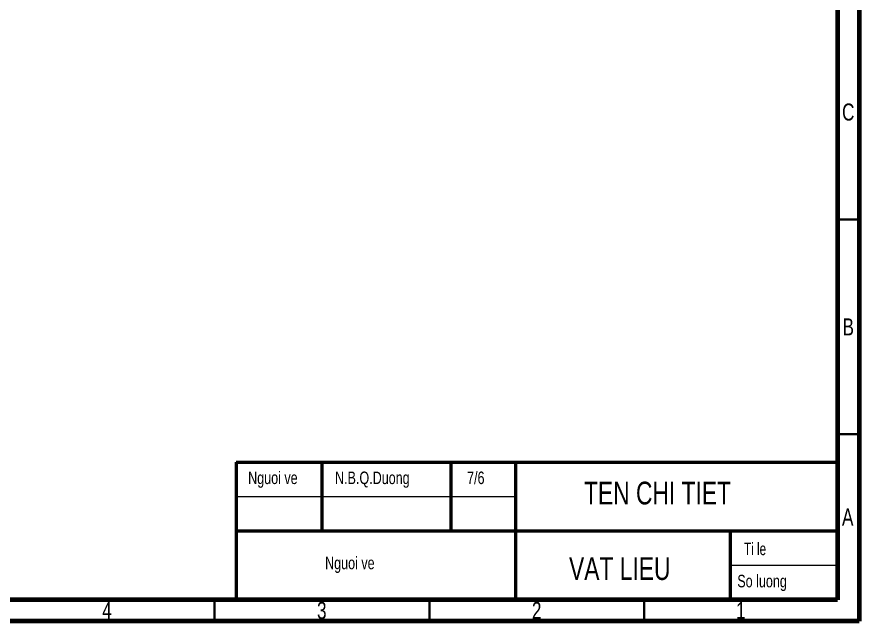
# Model space of a CAD drawing. Header units: millimetres. Extents: x 15 to 415, y 5 to 292.
# Drawn here: x 219 to 415, y 5 to 145.6 of the extents above; entities that cross this region are included whole.
import ezdxf

# ---------------------------------------------------------------- set-up
doc = ezdxf.new("R2010")
doc.units = ezdxf.units.MM
doc.layers.add('DAM', color=7, linetype='Continuous', lineweight=50)
doc.styles.add('SLDTEXTSTYLE0', font='TXT', dxfattribs={"width": 0.75})
doc.styles.add('SLDTEXTSTYLE1', font='TXT', dxfattribs={"width": 0.7})

msp = doc.modelspace()

# ---------------------------------------------------------------- linework, layer by layer
at = {"color": 7, "linetype": 'Continuous', "lineweight": 70}
for p, q in [((415, 292), (415, 5)), ((410, 287), (410, 10)), ((410, 10), (20, 10)), ((415, 5), (15, 5))]:
    msp.add_line(p, q, dxfattribs=at)
at = {"color": 7, "linetype": 'Continuous', "lineweight": 35}
for p, q in [((410, 98.5), (415, 98.5)), ((410, 48.5), (415, 48.5)), ((265, 10), (265, 5)), ((315, 10), (315, 5)), ((365, 10), (365, 5))]:
    msp.add_line(p, q, dxfattribs=at)
at = {"color": 7, "linetype": 'Continuous', "lineweight": 18}
for p, q in [((270, 34), (335, 34)), ((385, 18), (410, 18))]:
    msp.add_line(p, q, dxfattribs=at)
at = {"layer": 'DAM'}
for p, q in [((270, 42), (410, 42)), ((270, 42), (270, 10)), ((290, 42), (290, 26)), ((320, 42), (320, 26)), ((335, 42), (335, 10)), ((410, 42), (410, 10)), ((270, 26), (410, 26)), ((385, 26), (385, 10)), ((270, 10), (410, 10))]:
    msp.add_line(p, q, dxfattribs=at)

# ---------------------------------------------------------------- texts
at = {"color": 7, "linetype": 'Continuous', "lineweight": 0}
for s, insert, char_height, attachment_point, style in [('C', (412.46, 125.47), 3.97, 2, 'SLDTEXTSTYLE0'), ('B', (412.47, 75.47), 3.97, 2, 'SLDTEXTSTYLE0'), ('Nguoi ve', (272.82, 39.81), 2.91, 1, 'SLDTEXTSTYLE0'), ('N.B.Q.Duong', (293.04, 39.81), 2.9104, 1, 'SLDTEXTSTYLE0'), ('7/6', (323.77, 39.81), 2.91, 1, 'SLDTEXTSTYLE0'), ('TEN CHI TIET', (350.98, 37.46), 5.2917, 1, 'SLDTEXTSTYLE0'), ('A', (412.34, 31.22), 3.97, 2, 'SLDTEXTSTYLE0'), ('Ti le', (388.21, 23.27), 2.91, 1, 'SLDTEXTSTYLE1'), ('Nguoi ve', (290.73, 19.99), 2.91, 1, 'SLDTEXTSTYLE0'), ('VAT LIEU', (347.49, 19.88), 5.292, 1, 'SLDTEXTSTYLE0'), ('So luong', (386.65, 15.78), 2.91, 1, 'SLDTEXTSTYLE0'), ('4', (239.96, 9.47), 3.97, 2, 'SLDTEXTSTYLE0'), ('3', (289.96, 9.47), 3.97, 2, 'SLDTEXTSTYLE0'), ('2', (339.96, 9.47), 3.97, 2, 'SLDTEXTSTYLE0'), ('1', (387.46, 9.47), 3.97, 2, 'SLDTEXTSTYLE0')]:
    msp.add_mtext(s, dxfattribs=dict(at, insert=insert, char_height=char_height, attachment_point=attachment_point, style=style))

doc.saveas('drawing.dxf')
